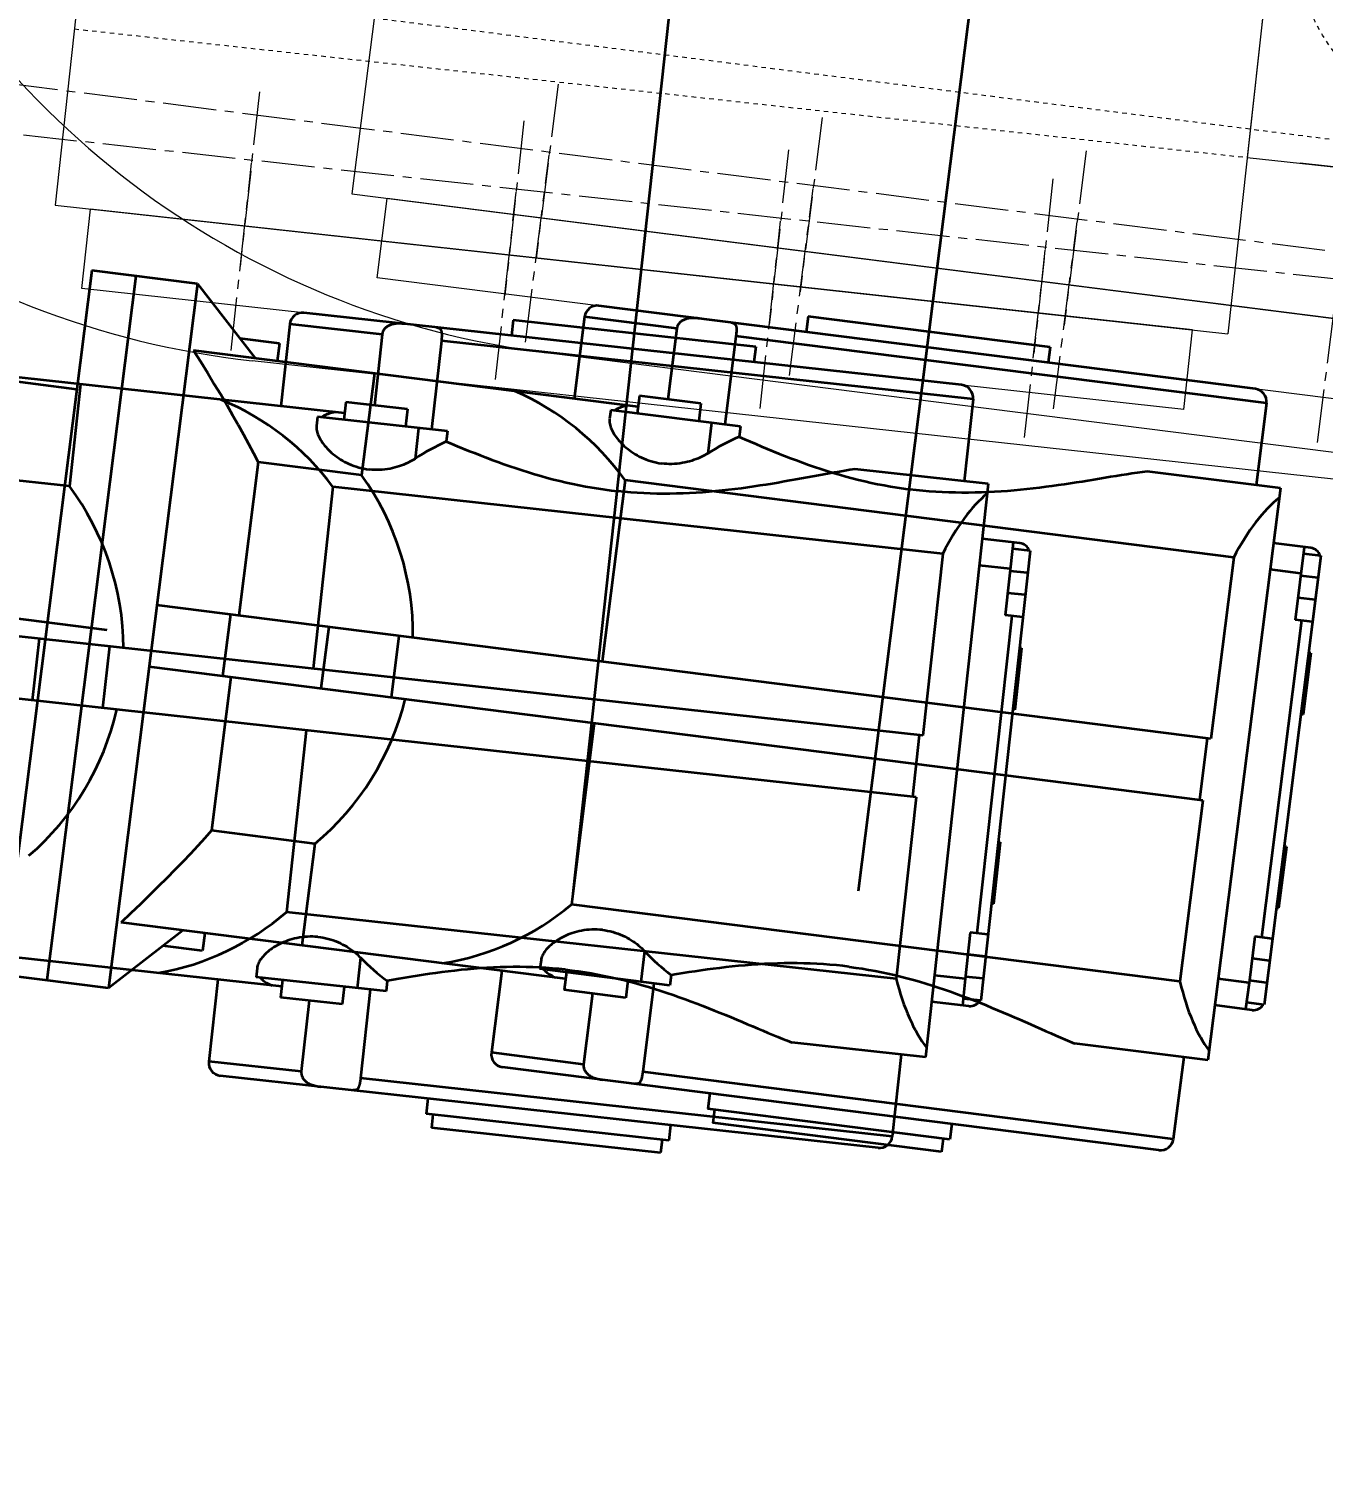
# Model space of a CAD drawing. Header units: millimetres. Extents: x -50460 to 50460, y -35640 to 35640.
# Drawn here: x 15225.3 to 15517.2, y -3550.3 to -3224.5 of the extents above; entities that cross this region are included whole.
import ezdxf

# ---------------------------------------------------------------- set-up
doc = ezdxf.new("R2010")
doc.units = ezdxf.units.MM
doc.linetypes.add('点画线', pattern=[18, 12, -2, 2, -2])
doc.linetypes.add('虚线', pattern=[2, 1, -1])
doc.layers.get('0').update_dxf_attribs({"lineweight": 35})
for name, color, linetype, lineweight in [('CDRAFT0', 7, 'Continuous', 15), ('EB0', 7, 'Continuous', 15), ('EB0_1', 7, 'Continuous', 15), ('中心线层', 1, '点画线', 18), ('尺寸线层', 4, 'Continuous', 18), ('粗实线层', 7, 'Continuous', 15), ('虚线层', 100, '虚线', 18)]:
    doc.layers.add(name, color=color, linetype=linetype, lineweight=lineweight)
doc.styles.get("Standard").update_dxf_attribs({"font": ''})
doc.styles.get('Standard').set_extended_font_data('宋体')
doc.dimstyles.new('AM_DEMATIC$0', dxfattribs={"dimscale": 120, "dimtxt": 3, "dimasz": 1.5, "dimexe": 1, "dimexo": 0, "dimgap": 1, "dimtad": 1, "dimdsep": 46, "dimtxsty": 'Standard', "dimblk": '_CAXARROW', "dimcen": 0, "dimdle": 3, "dimclrd": 256, "dimclre": 256, "dimclrt": 2, "dimadec": 0, "dimazin": 2, "dimtfac": 0.707107, "dimtdec": 3, "dimtmove": 0, "dimatfit": 3, "dimfxl": 1, "dimfrac": 2, "dimtolj": 1, "dimlwd": 18, "dimarcsym": 0})

# ---------------------------------------------------------------- blocks, each defined once
blk = doc.blocks.new('*X513')
at = {"layer": '尺寸线层', "linetype": 'Continuous', "lineweight": 18, "transparency": 16777216}
for points in [[(22089.95, -1589.73), (22112.45, -1769.73), (22067.45, -1769.73)], [(22089.95, -15589.73), (22112.45, -15409.73), (22067.45, -15409.73)]]:
    blk.add_hatch(color=256, dxfattribs=at).paths.add_polyline_path(points, flags=0)
at = {"layer": '尺寸线层', "transparency": 16777216}
for p, q in [((14580.26, -1589.73), (22209.95, -1589.73)), ((14580.26, -15589.73), (22209.95, -15589.73))]:
    blk.add_line(p, q, dxfattribs=at)
at = {"layer": '尺寸线层', "linetype": 'Continuous', "lineweight": 18, "transparency": 16777216}
blk.add_line((22089.95, -1589.73), (22089.95, -15589.73), dxfattribs=at)
at = {"layer": '尺寸线层', "color": 2, "transparency": 16777216, "insert": (21789.95, -8576.73), "char_height": 360, "width": 2392, "attachment_point": 5, "rotation": 90, "line_spacing_factor": 1.37}
blk.add_mtext('14000', dxfattribs=at)
blk = doc.blocks.new('_CAXARROW')
blk.add_hatch(color=0).paths.add_polyline_path([(0, 0), (-1, 0.125), (-1, -0.125)], flags=0)
blk = doc.blocks.new('*X592')
at = {"layer": 'EB0_1'}
blk.add_line((-2769.78, 107.51), (-3321.48, 167.99), dxfattribs=at)
blk.add_arc((-3300.22, 361.83), 195, 83.7431, 263.7431, dxfattribs=at)
blk = doc.blocks.new('*X594')
at = {"layer": 'EB0_1'}
for p, q in [((-126.22, -4.27), (-124.26, 13.62)), ((124.26, -13.62), (-124.26, 13.62)), ((122.29, -31.52), (-126.22, -4.27)), ((122.29, -31.52), (124.26, -13.62))]:
    blk.add_line(p, q, dxfattribs=at)
at = {"layer": '中心线层', "linetype": '点画线', "lineweight": 18}
for p, q in [((-92.54, -18.23), (-87.91, 24.01)), ((-32.9, -24.77), (-28.26, 17.47)), ((26.75, -31.31), (31.38, 10.93)), ((86.39, -37.85), (91.02, 4.39))]:
    blk.add_line(p, q, dxfattribs=at)
at = {"layer": '中心线层'}
blk.add_line((-4.21, -38.38), (2.09, 19.05), dxfattribs=at)
blk = doc.blocks.new('*X597')
at = {"layer": 'CDRAFT0', "color": 1, "linetype": 'Continuous', "lineweight": 35}
for p, q in [((-13.84, -126.24), (13.84, 126.24)), ((73.77, -11.61), (-74.54, 4.65)), ((-77.74, 2.08), (-79.76, -16.4)), ((-56.89, -0.2), (-77.74, 2.08)), ((-56.84, 0.12), (-56.87, -0.04)), ((-56.79, 0.27), (-56.84, 0.12)), ((-56.73, 0.43), (-56.79, 0.27)), ((-56.66, 0.57), (-56.73, 0.43)), ((-56.58, 0.71), (-56.66, 0.57)), ((-56.49, 0.85), (-56.58, 0.71)), ((-56.4, 0.98), (-56.49, 0.85)), ((-56.29, 1.1), (-56.4, 0.98)), ((-56.18, 1.22), (-56.29, 1.1)), ((-56.05, 1.34), (-56.18, 1.22)), ((-55.92, 1.45), (-56.05, 1.34)), ((-55.77, 1.55), (-55.92, 1.45)), ((-55.62, 1.65), (-55.77, 1.55)), ((-55.45, 1.74), (-55.62, 1.65)), ((-55.28, 1.82), (-55.45, 1.74)), ((-55.1, 1.9), (-55.28, 1.82)), ((-54.91, 1.96), (-55.1, 1.9)), ((-54.71, 2.03), (-54.91, 1.96)), ((-54.5, 2.08), (-54.71, 2.03)), ((-54.29, 2.13), (-54.5, 2.08)), ((-54.06, 2.16), (-54.29, 2.13)), ((-53.83, 2.19), (-54.06, 2.16)), ((-53.59, 2.22), (-53.83, 2.19)), ((-53.35, 2.23), (-53.59, 2.22)), ((-53.1, 2.23), (-53.35, 2.23)), ((-52.86, 2.23), (-53.1, 2.23)), ((-52.61, 2.22), (-52.86, 2.23)), ((-52.36, 2.21), (-52.61, 2.22)), ((-52.11, 2.19), (-52.36, 2.21)), ((-51.85, 2.16), (-52.11, 2.19)), ((-44.67, 1.38), (-44.53, 1.36)), ((-44.53, 1.36), (-44.4, 1.33)), ((-44.4, 1.33), (-44.27, 1.3)), ((-44.27, 1.3), (-44.16, 1.26)), ((-44.16, 1.26), (-44.05, 1.22)), ((-44.05, 1.22), (-43.96, 1.16)), ((-43.96, 1.16), (-43.87, 1.1)), ((-43.87, 1.1), (-43.8, 1.03)), ((-43.8, 1.03), (-43.73, 0.95)), ((-43.73, 0.95), (-43.67, 0.86)), ((-43.67, 0.86), (-43.62, 0.77)), ((-43.62, 0.77), (-43.58, 0.66)), ((-43.58, 0.66), (-43.55, 0.55)), ((-43.55, 0.55), (-43.52, 0.44)), ((-43.52, 0.44), (-43.5, 0.31)), ((-43.5, 0.31), (-43.48, 0.18)), ((-43.48, 0.18), (-43.47, 0.05)), ((-43.47, 0.05), (-43.46, -0.1)), ((-27.34, 3), (-27.72, -0.48)), ((27.34, -3), (-27.34, 3)), ((-56.89, -0.2), (-58.65, -16.2)), ((-56.87, -0.04), (-56.89, -0.2)), ((-43.54, -1.66), (-45.73, -21.65)), ((-43.52, -1.47), (-43.54, -1.66)), ((76.34, -14.81), (-43.54, -1.66)), ((-43.5, -1.29), (-43.52, -1.47)), ((-43.49, -1.1), (-43.5, -1.29)), ((-43.47, -0.92), (-43.49, -1.1)), ((-43.46, -0.74), (-43.47, -0.92)), ((-43.46, -0.1), (-43.45, -0.24)), ((-43.45, -0.4), (-43.46, -0.57)), ((-43.46, -0.57), (-43.46, -0.74)), ((-43.45, -0.24), (-43.45, -0.4)), ((27.34, -3), (26.95, -6.48)), ((-65.35, -17.98), (-165.75, -6.98)), ((-124.89, -11.46), (-127.41, -34.44)), ((-65.08, -15.5), (-65.51, -19.48)), ((-51.16, -17.03), (-65.08, -15.5)), ((76.34, -14.81), (74.31, -33.3)), ((-71.48, -18.82), (-71.7, -20.83)), ((-42.17, -22.04), (-71.48, -18.82)), ((-70.4, -18.77), (-70.6, -18.92)), ((-70.19, -18.63), (-70.4, -18.77)), ((-69.95, -18.5), (-70.19, -18.63)), ((-69.7, -18.38), (-69.95, -18.5)), ((-69.44, -18.26), (-69.7, -18.38)), ((-69.16, -18.16), (-69.44, -18.26)), ((-68.86, -18.06), (-69.16, -18.16)), ((-68.55, -17.97), (-68.86, -18.06)), ((-68.23, -17.88), (-68.55, -17.97)), ((-67.89, -17.81), (-68.23, -17.88)), ((-67.55, -17.74), (-67.89, -17.81)), ((-51.16, -17.03), (-51.6, -21)), ((-71.7, -20.85), (-71.71, -21.11)), ((-71.71, -21.11), (-71.71, -21.37)), ((-71.71, -21.37), (-71.68, -21.65)), ((-71.68, -21.65), (-71.64, -21.93)), ((-71.64, -21.93), (-71.57, -22.21)), ((-71.57, -22.21), (-71.49, -22.51)), ((-71.49, -22.51), (-71.38, -22.8)), ((-71.38, -22.8), (-71.26, -23.1)), ((-48.7, -21.32), (-49.46, -28.22)), ((-42.17, -22.04), (-42.43, -24.37)), ((-71.26, -23.1), (-71.11, -23.4)), ((-71.11, -23.4), (-70.95, -23.7)), ((-70.95, -23.7), (-70.78, -24)), ((-70.78, -24), (-70.59, -24.31)), ((-70.59, -24.31), (-70.37, -24.62)), ((-70.37, -24.62), (-70.14, -24.93)), ((-70.14, -24.93), (-69.88, -25.26)), ((-69.88, -25.26), (-69.61, -25.58)), ((-69.61, -25.58), (-69.31, -25.91)), ((-69.31, -25.91), (-68.99, -26.24)), ((-42.43, -24.37), (-41.19, -24.88)), ((-41.19, -24.88), (-39.94, -25.4)), ((-39.94, -25.4), (-38.67, -25.91)), ((-38.67, -25.91), (-37.39, -26.43)), ((-68.99, -26.24), (-68.65, -26.56)), ((-68.65, -26.56), (-68.29, -26.89)), ((-68.29, -26.89), (-67.91, -27.2)), ((-67.91, -27.2), (-67.52, -27.51)), ((-67.52, -27.51), (-67.11, -27.81)), ((-67.11, -27.81), (-66.69, -28.1)), ((-66.69, -28.1), (-66.26, -28.38)), ((-66.26, -28.38), (-65.83, -28.64)), ((-65.83, -28.64), (-65.37, -28.9)), ((-65.37, -28.9), (-64.88, -29.15)), ((-64.88, -29.15), (-64.37, -29.39)), ((-51.13, -29.16), (-51.59, -29.38)), ((-50.69, -28.94), (-51.13, -29.16)), ((-50.26, -28.71), (-50.69, -28.94)), ((-49.85, -28.47), (-50.26, -28.71)), ((-49.46, -28.22), (-49.85, -28.47)), ((-37.39, -26.43), (-36.1, -26.94)), ((-36.1, -26.94), (-34.79, -27.45)), ((-34.79, -27.45), (-33.47, -27.96)), ((-33.47, -27.96), (-32.14, -28.46)), ((-32.14, -28.46), (-30.8, -28.95)), ((-30.8, -28.95), (-29.44, -29.44)), ((-127.41, -34.44), (-150.77, -31.88)), ((-64.37, -29.39), (-63.84, -29.62)), ((-63.84, -29.62), (-63.29, -29.83)), ((-63.29, -29.83), (-62.73, -30.02)), ((-62.73, -30.02), (-62.15, -30.2)), ((-62.15, -30.2), (-61.57, -30.35)), ((-61.57, -30.35), (-60.99, -30.47)), ((-60.99, -30.47), (-60.4, -30.58)), ((-60.4, -30.58), (-59.83, -30.66)), ((-59.25, -30.71), (-59.83, -30.66)), ((-58.66, -30.75), (-59.25, -30.71)), ((-58.07, -30.76), (-58.66, -30.75)), ((-57.47, -30.75), (-58.07, -30.76)), ((-56.87, -30.72), (-57.47, -30.75)), ((-56.27, -30.66), (-56.87, -30.72)), ((-55.69, -30.58), (-56.27, -30.66)), ((-55.11, -30.48), (-55.69, -30.58)), ((-54.55, -30.37), (-55.11, -30.48)), ((-54.01, -30.23), (-54.55, -30.37)), ((-53.5, -30.09), (-54.01, -30.23)), ((-53.01, -29.93), (-53.5, -30.09)), ((-52.53, -29.76), (-53.01, -29.93)), ((-52.05, -29.58), (-52.53, -29.76)), ((-51.59, -29.38), (-52.05, -29.58)), ((-29.44, -29.44), (-28.08, -29.92)), ((-28.08, -29.92), (-26.7, -30.38)), ((-26.7, -30.38), (-25.31, -30.84)), ((-25.31, -30.84), (-23.92, -31.28)), ((-23.92, -31.28), (-22.51, -31.7)), ((-22.51, -31.7), (-21.1, -32.12)), ((-21.1, -32.12), (-19.68, -32.51)), ((-19.68, -32.51), (-18.25, -32.89)), ((38.96, -32.47), (37.68, -32.7)), ((40.23, -32.24), (38.96, -32.47)), ((41.47, -32.01), (40.23, -32.24)), ((42.7, -31.79), (41.47, -32.01)), ((43.91, -31.57), (42.7, -31.79)), ((45.1, -31.36), (43.91, -31.57)), ((46.27, -31.15), (45.1, -31.36)), ((47.42, -30.96), (46.27, -31.15)), ((48.55, -30.77), (47.42, -30.96)), ((49.66, -30.59), (48.55, -30.77)), ((79.78, -33.9), (49.66, -30.59)), ((-67.98, -34.6), (-72.47, -75.55)), ((69.52, -49.67), (-67.98, -34.6)), ((-18.25, -32.89), (-16.82, -33.25)), ((-16.82, -33.25), (-15.38, -33.59)), ((-15.38, -33.59), (-13.93, -33.91)), ((-13.93, -33.91), (-12.49, -34.21)), ((-12.49, -34.21), (-11.04, -34.49)), ((-11.04, -34.49), (-9.58, -34.75)), ((-9.58, -34.75), (-8.13, -34.98)), ((-8.13, -34.98), (-6.67, -35.2)), ((-6.67, -35.2), (-5.22, -35.39)), ((-5.22, -35.39), (-3.76, -35.56)), ((-2.31, -35.7), (-3.76, -35.56)), ((-0.85, -35.83), (-2.31, -35.7)), ((0.62, -35.93), (-0.85, -35.83)), ((15.37, -35.81), (13.91, -35.91)), ((16.84, -35.69), (15.37, -35.81)), ((18.29, -35.56), (16.84, -35.69)), ((19.75, -35.42), (18.29, -35.56)), ((21.19, -35.26), (19.75, -35.42)), ((22.63, -35.09), (21.19, -35.26)), ((24.05, -34.91), (22.63, -35.09)), ((25.47, -34.71), (24.05, -34.91)), ((26.88, -34.51), (25.47, -34.71)), ((28.27, -34.3), (26.88, -34.51)), ((29.66, -34.08), (28.27, -34.3)), ((31.03, -33.86), (29.66, -34.08)), ((32.39, -33.63), (31.03, -33.86)), ((33.73, -33.4), (32.39, -33.63)), ((35.06, -33.17), (33.73, -33.4)), ((36.38, -32.94), (35.06, -33.17)), ((37.68, -32.7), (36.38, -32.94)), ((79.78, -33.9), (65.61, -163.12)), ((2.09, -36.01), (0.62, -35.93)), ((3.57, -36.07), (2.09, -36.01)), ((5.05, -36.11), (3.57, -36.07)), ((6.52, -36.13), (5.05, -36.11)), ((8, -36.12), (6.52, -36.13)), ((9.48, -36.1), (8, -36.12)), ((10.96, -36.05), (9.48, -36.1)), ((12.43, -35.99), (10.96, -36.05)), ((13.91, -35.91), (12.43, -35.99)), ((86.87, -47.25), (78.42, -46.32)), ((85.38, -47.09), (83.58, -63.49)), ((89.19, -49.01), (85.21, -48.58)), ((88.66, -48.33), (88.66, -48.33)), ((88.66, -48.33), (88.66, -48.33)), ((88.66, -48.33), (88.66, -48.33)), ((88.66, -48.33), (88.66, -48.33)), ((88.66, -48.33), (88.66, -48.33)), ((69.52, -49.67), (65.03, -90.63)), ((89.19, -49.01), (78.07, -150.4)), ((84.72, -53.05), (77.76, -52.29)), ((88.64, -53.98), (84.67, -53.55)), ((88.1, -58.95), (84.12, -58.52)), ((65.03, -90.63), (-173.06, -64.52)), ((85.07, -63.65), (77.22, -135.22)), ((87.55, -63.92), (83.58, -63.49)), ((87.59, -63.61), (87.59, -63.61)), ((87.59, -63.61), (87.59, -63.61)), ((87.59, -63.61), (87.59, -63.61)), ((87.59, -63.61), (87.59, -63.61)), ((87.59, -63.61), (87.59, -63.61)), ((87.59, -63.61), (87.59, -63.61)), ((87.73, -62.28), (87.73, -62.28)), ((87.73, -62.28), (87.73, -62.28)), ((87.73, -62.28), (87.73, -62.28)), ((87.73, -62.28), (87.73, -62.28)), ((-134.25, -68.78), (-135.78, -82.7)), ((-118.39, -70.52), (-119.92, -84.43)), ((87.29, -70.94), (85.76, -84.85)), ((87.29, -70.94), (86.79, -70.88)), ((63.5, -104.54), (-174.59, -78.44)), ((85.76, -84.85), (85.27, -84.8)), ((-73.99, -89.47), (-78.48, -130.42)), ((64.22, -90.54), (62.7, -104.46)), ((63.5, -104.54), (59.01, -145.5)), ((82.49, -114.67), (80.97, -128.59)), ((82.49, -114.67), (82, -114.62)), ((80.97, -128.59), (80.47, -128.54)), ((59.01, -145.5), (-78.48, -130.42)), ((-79.52, -147.21), (-179.92, -136.2)), ((-77.68, -136.7), (-78.16, -136.86)), ((-77.17, -136.55), (-77.68, -136.7)), ((-76.64, -136.41), (-77.17, -136.55)), ((-76.09, -136.29), (-76.64, -136.41)), ((-75.53, -136.18), (-76.09, -136.29)), ((-74.94, -136.09), (-75.53, -136.18)), ((-74.35, -136.03), (-74.94, -136.09)), ((-73.75, -135.98), (-74.35, -136.03)), ((-73.15, -135.96), (-73.75, -135.98)), ((-72.55, -135.96), (-73.15, -135.96)), ((-71.96, -135.99), (-72.55, -135.96)), ((-71.38, -136.04), (-71.96, -135.99)), ((-71.38, -136.04), (-70.81, -136.1)), ((-70.81, -136.1), (-70.23, -136.2)), ((-70.23, -136.2), (-69.64, -136.31)), ((-69.64, -136.31), (-69.06, -136.45)), ((-69.06, -136.45), (-68.48, -136.62)), ((-68.48, -136.62), (-67.91, -136.8)), ((-67.91, -136.8), (-67.35, -137.01)), ((75.73, -135.06), (74.59, -145.5)), ((79.71, -135.49), (75.73, -135.06)), ((-83.26, -139.9), (-83.51, -140.16)), ((-82.99, -139.65), (-83.26, -139.9)), ((-82.69, -139.39), (-82.99, -139.65)), ((-82.37, -139.13), (-82.69, -139.39)), ((-82.03, -138.87), (-82.37, -139.13)), ((-81.66, -138.62), (-82.03, -138.87)), ((-81.28, -138.37), (-81.66, -138.62)), ((-80.88, -138.12), (-81.28, -138.37)), ((-80.46, -137.88), (-80.88, -138.12)), ((-80.02, -137.66), (-80.46, -137.88)), ((-79.57, -137.44), (-80.02, -137.66)), ((-79.11, -137.23), (-79.57, -137.44)), ((-78.64, -137.04), (-79.11, -137.23)), ((-78.16, -136.86), (-78.64, -137.04)), ((-67.35, -137.01), (-66.81, -137.23)), ((-66.81, -137.23), (-66.29, -137.46)), ((-66.29, -137.46), (-65.8, -137.71)), ((-65.8, -137.71), (-65.33, -137.96)), ((-65.33, -137.96), (-64.88, -138.22)), ((-64.88, -138.22), (-64.45, -138.49)), ((-64.45, -138.49), (-64.03, -138.78)), ((-64.03, -138.78), (-63.61, -139.07)), ((-63.61, -139.07), (-63.21, -139.38)), ((-63.21, -139.38), (-62.83, -139.69)), ((-62.83, -139.69), (-62.46, -140.01)), ((-62.46, -140.01), (-62.12, -140.34)), ((79.16, -140.46), (75.19, -140.03)), ((-85.1, -143.06), (-85.32, -145.07)), ((-85.06, -142.78), (-85.1, -143.04)), ((-84.99, -142.52), (-85.06, -142.78)), ((-84.91, -142.26), (-84.99, -142.52)), ((-84.8, -142), (-84.91, -142.26)), ((-84.68, -141.73), (-84.8, -142)), ((-84.53, -141.47), (-84.68, -141.73)), ((-84.36, -141.2), (-84.53, -141.47)), ((-84.18, -140.94), (-84.36, -141.2)), ((-83.97, -140.68), (-84.18, -140.94)), ((-83.75, -140.42), (-83.97, -140.68)), ((-83.51, -140.16), (-83.75, -140.42)), ((-61.79, -140.66), (-62.54, -147.56)), ((-62.12, -140.34), (-61.79, -140.66)), ((-37.65, -143.34), (-39.1, -143.48)), ((-36.19, -143.21), (-37.65, -143.34)), ((-34.72, -143.1), (-36.19, -143.21)), ((-33.26, -143), (-34.72, -143.1)), ((-31.78, -142.92), (-33.26, -143)), ((-30.31, -142.87), (-31.78, -142.92)), ((-28.83, -142.82), (-30.31, -142.87)), ((-27.35, -142.8), (-28.83, -142.82)), ((-25.87, -142.8), (-27.35, -142.8)), ((-24.39, -142.82), (-25.87, -142.8)), ((-22.92, -142.87), (-24.39, -142.82)), ((-21.44, -142.93), (-22.92, -142.87)), ((-19.97, -143.01), (-21.44, -142.93)), ((-18.51, -143.12), (-19.97, -143.01)), ((-17.04, -143.25), (-18.51, -143.12)), ((-15.59, -143.4), (-17.04, -143.25)), ((-93.93, -145.63), (-95.96, -164.12)), ((-56.01, -148.28), (-85.32, -145.07)), ((-84.44, -145.16), (-84.28, -145.35)), ((-84.28, -145.35), (-84.1, -145.53)), ((-84.1, -145.53), (-83.9, -145.71)), ((-83.9, -145.71), (-83.68, -145.88)), ((-83.68, -145.88), (-83.45, -146.05)), ((-83.45, -146.05), (-83.2, -146.22)), ((-83.2, -146.22), (-82.93, -146.38)), ((-82.93, -146.38), (-82.65, -146.53)), ((-82.65, -146.53), (-82.35, -146.68)), ((-79.35, -145.72), (-79.79, -149.7)), ((-55.76, -145.95), (-56.01, -148.28)), ((-54.44, -145.71), (-55.76, -145.95)), ((-53.1, -145.48), (-54.44, -145.71)), ((-51.76, -145.25), (-53.1, -145.48)), ((-50.4, -145.03), (-51.76, -145.25)), ((-49.02, -144.8), (-50.4, -145.03)), ((-47.64, -144.59), (-49.02, -144.8)), ((-46.24, -144.38), (-47.64, -144.59)), ((-44.83, -144.18), (-46.24, -144.38)), ((-43.41, -143.99), (-44.83, -144.18)), ((-41.98, -143.81), (-43.41, -143.99)), ((-40.55, -143.64), (-41.98, -143.81)), ((-39.1, -143.48), (-40.55, -143.64)), ((-15.59, -143.4), (-14.13, -143.57)), ((-14.13, -143.57), (-12.68, -143.77)), ((-12.68, -143.77), (-11.22, -143.99)), ((-11.22, -143.99), (-9.77, -144.23)), ((-9.77, -144.23), (-8.32, -144.49)), ((-8.32, -144.49), (-6.87, -144.77)), ((-6.87, -144.77), (-5.42, -145.07)), ((-5.42, -145.07), (-3.98, -145.4)), ((-3.98, -145.4), (-2.54, -145.74)), ((-2.54, -145.74), (-1.11, -146.11)), ((-1.11, -146.11), (0.32, -146.49)), ((0.32, -146.49), (1.74, -146.89)), ((74.59, -145.5), (67.63, -144.73)), ((74.59, -145.5), (73.93, -151.46)), ((78.62, -145.43), (74.64, -145)), ((-82.35, -146.68), (-82.04, -146.83)), ((-82.04, -146.83), (-81.72, -146.97)), ((-65.87, -151.22), (-79.79, -149.7)), ((-65.44, -147.25), (-65.87, -151.22)), ((-59.57, -147.89), (-61.76, -167.87)), ((1.74, -146.89), (3.15, -147.3)), ((3.15, -147.3), (4.55, -147.73)), ((4.55, -147.73), (5.95, -148.17)), ((5.95, -148.17), (7.33, -148.63)), ((7.33, -148.63), (8.71, -149.1)), ((8.71, -149.1), (10.07, -149.58)), ((10.07, -149.58), (11.43, -150.06)), ((-73.36, -150.4), (-75.12, -166.4)), ((11.43, -150.06), (12.77, -150.56)), ((12.77, -150.56), (14.1, -151.06)), ((14.1, -151.06), (15.41, -151.57)), ((15.41, -151.57), (16.72, -152.08)), ((16.72, -152.08), (18.01, -152.59)), ((18.01, -152.59), (19.29, -153.11)), ((19.29, -153.11), (20.55, -153.63)), ((75.42, -151.62), (66.98, -150.7)), ((78.07, -150.4), (74.1, -149.97)), ((20.55, -153.63), (21.8, -154.14)), ((21.8, -154.14), (23.03, -154.66)), ((23.03, -154.66), (24.25, -155.17)), ((24.25, -155.17), (25.45, -155.67)), ((25.45, -155.67), (26.64, -156.17)), ((26.64, -156.17), (27.81, -156.66)), ((27.81, -156.66), (28.96, -157.15)), ((28.96, -157.15), (30.09, -157.62)), ((30.09, -157.62), (31.21, -158.09)), ((31.21, -158.09), (32.31, -158.54)), ((32.31, -158.54), (33.39, -158.98)), ((33.39, -158.98), (34.45, -159.41)), ((34.45, -159.41), (35.49, -159.82)), ((65.61, -163.12), (35.49, -159.82)), ((60.15, -162.52), (58.12, -181.01)), ((-75.12, -166.4), (-95.96, -164.12)), ((65.61, -163.12), (65.61, -163.12)), ((54.92, -183.58), (-93.39, -167.32)), ((-75.12, -166.4), (-75.13, -166.6)), ((-75.13, -166.6), (-75.13, -166.79)), ((-75.13, -166.79), (-75.11, -166.98)), ((-75.11, -166.98), (-75.07, -167.17)), ((-75.07, -167.17), (-75.02, -167.35)), ((-75.02, -167.35), (-74.95, -167.53)), ((-74.95, -167.53), (-74.87, -167.7)), ((-74.87, -167.7), (-74.77, -167.87)), ((-74.77, -167.87), (-74.67, -168.03)), ((-74.67, -168.03), (-74.55, -168.19)), ((-74.55, -168.19), (-74.42, -168.33)), ((-74.42, -168.33), (-74.28, -168.48)), ((-74.28, -168.48), (-74.12, -168.62)), ((-74.12, -168.62), (-73.95, -168.75)), ((-73.95, -168.75), (-73.76, -168.88)), ((-73.76, -168.88), (-73.56, -169)), ((-73.56, -169), (-73.36, -169.11)), ((-73.36, -169.11), (-73.13, -169.21)), ((-73.13, -169.21), (-72.9, -169.31)), ((-72.9, -169.31), (-72.65, -169.4)), ((-72.65, -169.4), (-72.4, -169.48)), ((-62, -169.35), (-62.04, -169.47)), ((-61.97, -169.22), (-62, -169.35)), ((-61.94, -169.08), (-61.97, -169.22)), ((-61.92, -168.95), (-61.94, -169.08)), ((-61.89, -168.8), (-61.92, -168.95)), ((-61.87, -168.66), (-61.89, -168.8)), ((-61.84, -168.5), (-61.87, -168.66)), ((-61.82, -168.35), (-61.84, -168.5)), ((-61.8, -168.19), (-61.82, -168.35)), ((-61.78, -168.03), (-61.8, -168.19)), ((-61.76, -167.87), (-61.78, -168.03)), ((58.12, -181.01), (-61.76, -167.87)), ((-72.4, -169.48), (-72.13, -169.56)), ((-72.13, -169.56), (-71.85, -169.62)), ((-71.85, -169.62), (-71.57, -169.68)), ((-71.57, -169.68), (-71.28, -169.73)), ((-71.28, -169.73), (-71, -169.77)), ((-71, -169.77), (-70.71, -169.81)), ((-63.4, -170.6), (-63.53, -170.59)), ((-63.28, -170.61), (-63.4, -170.6)), ((-63.17, -170.61), (-63.28, -170.61)), ((-63.06, -170.6), (-63.17, -170.61)), ((-62.96, -170.59), (-63.06, -170.6)), ((-62.87, -170.57), (-62.96, -170.59)), ((-62.78, -170.54), (-62.87, -170.57)), ((-62.69, -170.5), (-62.78, -170.54)), ((-62.61, -170.45), (-62.69, -170.5)), ((-62.53, -170.4), (-62.61, -170.45)), ((-62.47, -170.33), (-62.53, -170.4)), ((-62.4, -170.26), (-62.47, -170.33)), ((-62.34, -170.19), (-62.4, -170.26)), ((-62.29, -170.1), (-62.34, -170.19)), ((-62.24, -170.01), (-62.29, -170.1)), ((-62.19, -169.92), (-62.24, -170.01)), ((-62.15, -169.81), (-62.19, -169.92)), ((-62.11, -169.7), (-62.15, -169.81)), ((-62.07, -169.59), (-62.11, -169.7)), ((-62.04, -169.47), (-62.07, -169.59)), ((-46.57, -172.45), (-46.95, -175.93)), ((7.72, -181.92), (-46.95, -175.93)), ((-45.46, -176.09), (-45.79, -179.08)), ((5.9, -184.74), (-45.79, -179.08)), ((8.1, -178.45), (7.72, -181.92)), ((6.23, -181.76), (5.9, -184.74))]:
    blk.add_line(p, q, dxfattribs=at)
for centre, radius, start, end in [((-74.85, 1.77), 2.9, 83.7431, 173.7431), ((73.46, -14.49), 2.9, 353.7431, 83.7431), ((-116.16, -70.35), 60, 36.5766, 67.4562), ((-176.61, -71.18), 61.4, 0.2895, 36.7501), ((86.6, -49.73), 2.5, 17.3211, 83.7431), ((86.6, -49.73), 2.5, 353.7431, 353.9019), ((-176.61, -71.18), 61.4, 310.7361, 347.1968), ((-117.77, -85.08), 60, 280.0301, 310.9097), ((75.7, -149.14), 2.5, 353.5844, 353.7431), ((75.7, -149.14), 2.5, 263.7431, 330.1647), ((-93.08, -164.44), 2.9, 173.7433, 263.7432), ((55.24, -180.7), 2.9, 263.7431, 353.743)]:
    blk.add_arc(centre, radius, start, end, dxfattribs=at)
for centre, ratio, start_param, end_param in [((-25.79, -80.26), 0.848485, 3.602169, 3.752379), ((82.74, -92.16), 0.404026, 3.534995, 3.964805), ((-27.41, -94.99), 0.848485, 5.672399, 5.822609), ((81.13, -106.89), 0.404026, 5.459973, 5.889783)]:
    blk.add_ellipse(centre, major_axis=(-6.54, -59.64), ratio=ratio, start_param=start_param, end_param=end_param, dxfattribs=at)
blk = doc.blocks.new('*X593')
at = {"layer": 'EB0_1'}
for p, q in [((-14.21, 127.31), (-45.82, -160.97)), ((250.21, 98.32), (218.6, -189.96)), ((250.21, 98.32), (222.96, -150.19)), ((222.96, -150.19), (304.47, -159.13)), ((304.47, -159.13), (234.89, -151.5)), ((-45.82, -160.97), (218.6, -189.96))]:
    blk.add_line(p, q, dxfattribs=at)
at = {"layer": '中心线层', "linetype": '点画线', "lineweight": 18}
for p, q in [((119.96, 130.7), (86.06, -178.44)), ((0.24, -135.41), (-4.07, -174.76)), ((59.89, -141.95), (55.57, -181.29)), ((119.53, -148.49), (115.22, -187.83)), ((179.17, -155.02), (174.86, -194.37))]:
    blk.add_line(p, q, dxfattribs=at)
at = {"layer": '虚线层'}
blk.add_line((-41.46, -121.2), (222.96, -150.19), dxfattribs=at)
at = {"layer": '虚线层', "linetype": '虚线', "lineweight": 18}
blk.add_circle((281.02, -97.71), 48, dxfattribs=at)
at = {"layer": '尺寸线层'}
for name, p in [('*X597', (84.81, -189.87)), ('*X594', (86.39, -175.46))]:
    blk.add_blockref(name, p, dxfattribs=at)
blk = doc.blocks.new('*X566')
at = {"layer": '中心线层', "linetype": '点画线', "lineweight": 18}
blk.add_line((-4378, 329.1), (817.65, -240.54), dxfattribs=at)
at = {"layer": 'EB0'}
blk.add_blockref('*X593', (-3215.73, 352.57), dxfattribs=at)
at = {"layer": '粗实线层'}
blk.add_blockref('*X592', (104.37, -11.44), dxfattribs=at)
blk = doc.blocks.new('*X625')
at = {"layer": 'EB0_1'}
blk.add_line((-2767.58, 154.09), (-3318.18, 223.85), dxfattribs=at)
blk.add_arc((-3293.67, 417.3), 195, 82.7792, 262.7792, dxfattribs=at)
blk = doc.blocks.new('*X627')
at = {"layer": 'EB0_1'}
for p, q in [((-126.27, -2.15), (-124.01, 15.71)), ((124.01, -15.71), (-124.01, 15.71)), ((121.75, -33.57), (-126.27, -2.15)), ((121.75, -33.57), (124.01, -15.71))]:
    blk.add_line(p, q, dxfattribs=at)
at = {"layer": '中心线层', "linetype": '点画线', "lineweight": 18}
for p, q in [((-92.83, -16.67), (-87.49, 25.49)), ((-33.31, -24.21), (-27.97, 17.94)), ((26.22, -31.75), (31.56, 10.4)), ((85.74, -39.29), (91.08, 2.86))]:
    blk.add_line(p, q, dxfattribs=at)
at = {"layer": '中心线层'}
blk.add_line((-4.85, -38.3), (2.41, 19.01), dxfattribs=at)
blk = doc.blocks.new('*X630')
at = {"layer": 'CDRAFT0', "color": 1, "linetype": 'Continuous', "lineweight": 35}
for p, q in [((-15.96, -125.99), (15.96, 125.99)), ((-188.76, 13.84), (-208.87, -144.9)), ((-164.95, 10.82), (-188.76, 13.84)), ((-178.84, 12.58), (-198.95, -146.15)), ((-164.95, 10.82), (-185.06, -147.91)), ((-164.95, 10.82), (-151.95, -5.95)), ((-77.69, 3.39), (-80.03, -15.06)), ((-56.89, 0.76), (-77.69, 3.39)), ((73.57, -12.85), (-74.45, 5.9)), ((-27.28, 3.46), (-27.72, -0.02)), ((27.28, -3.46), (-27.28, 3.46)), ((-56.89, 0.76), (-58.91, -15.22)), ((-56.86, 0.92), (-56.89, 0.76)), ((-56.83, 1.07), (-56.86, 0.92)), ((-56.78, 1.23), (-56.83, 1.07)), ((-56.72, 1.38), (-56.78, 1.23)), ((-56.64, 1.53), (-56.72, 1.38)), ((-56.56, 1.67), (-56.64, 1.53)), ((-56.47, 1.8), (-56.56, 1.67)), ((-56.37, 1.93), (-56.47, 1.8)), ((-56.26, 2.05), (-56.37, 1.93)), ((-56.15, 2.17), (-56.26, 2.05)), ((-56.02, 2.28), (-56.15, 2.17)), ((-55.88, 2.39), (-56.02, 2.28)), ((-55.74, 2.49), (-55.88, 2.39)), ((-55.58, 2.58), (-55.74, 2.49)), ((-55.42, 2.67), (-55.58, 2.58)), ((-55.24, 2.75), (-55.42, 2.67)), ((-55.06, 2.82), (-55.24, 2.75)), ((-54.87, 2.89), (-55.06, 2.82)), ((-54.67, 2.95), (-54.87, 2.89)), ((-54.46, 3), (-54.67, 2.95)), ((-54.24, 3.04), (-54.46, 3)), ((-54.02, 3.07), (-54.24, 3.04)), ((-53.79, 3.1), (-54.02, 3.07)), ((-53.55, 3.12), (-53.79, 3.1)), ((-53.3, 3.13), (-53.55, 3.12)), ((-53.06, 3.13), (-53.3, 3.13)), ((-52.81, 3.12), (-53.06, 3.13)), ((-52.56, 3.11), (-52.81, 3.12)), ((-52.31, 3.09), (-52.56, 3.11)), ((-52.06, 3.06), (-52.31, 3.09)), ((-51.81, 3.04), (-52.06, 3.06)), ((-44.64, 2.13), (-44.5, 2.11)), ((-44.5, 2.11), (-44.37, 2.08)), ((-44.37, 2.08), (-44.25, 2.05)), ((-44.25, 2.05), (-44.13, 2.01)), ((-44.13, 2.01), (-44.03, 1.96)), ((-44.03, 1.96), (-43.93, 1.9)), ((-43.93, 1.9), (-43.85, 1.84)), ((-43.85, 1.84), (-43.77, 1.76)), ((-43.77, 1.76), (-43.71, 1.68)), ((-43.71, 1.68), (-43.65, 1.6)), ((-43.65, 1.6), (-43.6, 1.5)), ((-43.6, 1.5), (-43.56, 1.4)), ((-43.56, 1.4), (-43.53, 1.29)), ((-43.53, 1.29), (-43.5, 1.17)), ((-43.5, 1.17), (-43.48, 1.04)), ((-43.48, 1.04), (-43.47, 0.91)), ((-43.47, 0.91), (-43.46, 0.78)), ((-43.46, 0.16), (-43.47, -0.01)), ((-43.46, 0.78), (-43.45, 0.64)), ((-43.45, 0.33), (-43.46, 0.16)), ((-43.45, 0.64), (-43.45, 0.49)), ((-43.45, 0.49), (-43.45, 0.33)), ((-146.49, -2.61), (-155.42, -1.48)), ((-146.49, -2.61), (-146.99, -6.58)), ((-43.56, -0.93), (-46.09, -20.87)), ((-43.54, -0.74), (-43.56, -0.93)), ((76.08, -16.09), (-43.56, -0.93)), ((-43.52, -0.55), (-43.54, -0.74)), ((-43.5, -0.37), (-43.52, -0.55)), ((-43.48, -0.19), (-43.5, -0.37)), ((-43.47, -0.01), (-43.48, -0.19)), ((-165.84, -4.19), (-164.22, -6.78)), ((-65.64, -16.88), (-165.84, -4.19)), ((27.28, -3.46), (26.84, -6.93)), ((-164.22, -6.78), (-162.67, -9.29)), ((-162.67, -9.29), (-161.17, -11.75)), ((-125.07, -9.35), (-127.97, -32.29)), ((-192.15, -12.95), (-213.98, -10.19)), ((-161.17, -11.75), (-159.74, -14.13)), ((-159.74, -14.13), (-158.37, -16.46)), ((-65.33, -14.4), (-65.83, -18.37)), ((-51.44, -16.16), (-65.33, -14.4)), ((-51.44, -16.16), (-51.94, -20.13)), ((76.08, -16.09), (73.74, -34.54)), ((-158.37, -16.46), (-157.06, -18.73)), ((-157.06, -18.73), (-155.8, -20.95)), ((-71.78, -17.62), (-72.04, -19.62)), ((-42.54, -21.32), (-71.78, -17.62)), ((-70.71, -17.59), (-70.91, -17.73)), ((-70.49, -17.45), (-70.71, -17.59)), ((-70.26, -17.32), (-70.49, -17.45)), ((-70, -17.2), (-70.26, -17.32)), ((-69.74, -17.09), (-70, -17.2)), ((-69.45, -16.99), (-69.74, -17.09)), ((-69.16, -16.9), (-69.45, -16.99)), ((-68.84, -16.81), (-69.16, -16.9)), ((-68.52, -16.73), (-68.84, -16.81)), ((-68.18, -16.67), (-68.52, -16.73)), ((-67.84, -16.61), (-68.18, -16.67)), ((-155.8, -20.95), (-154.59, -23.11)), ((-72.04, -19.64), (-72.06, -19.9)), ((-72.06, -19.9), (-72.06, -20.16)), ((-72.06, -20.16), (-72.04, -20.44)), ((-72.04, -20.44), (-72, -20.72)), ((-72, -20.72), (-71.93, -21.01)), ((-71.93, -21.01), (-71.85, -21.3)), ((-71.85, -21.3), (-71.75, -21.6)), ((-71.75, -21.6), (-71.63, -21.9)), ((-71.63, -21.9), (-71.5, -22.2)), ((-71.5, -22.2), (-71.34, -22.5)), ((-71.34, -22.5), (-71.17, -22.81)), ((-49.05, -20.5), (-49.93, -27.38)), ((-42.54, -21.32), (-42.83, -23.65)), ((-154.59, -23.11), (-153.44, -25.23)), ((-153.44, -25.23), (-152.34, -27.31)), ((-71.17, -22.81), (-70.99, -23.12)), ((-70.99, -23.12), (-70.78, -23.43)), ((-70.78, -23.43), (-70.55, -23.75)), ((-70.55, -23.75), (-70.3, -24.08)), ((-70.3, -24.08), (-70.03, -24.41)), ((-70.03, -24.41), (-69.73, -24.74)), ((-69.73, -24.74), (-69.42, -25.07)), ((-69.42, -25.07), (-69.08, -25.41)), ((-69.08, -25.41), (-68.73, -25.73)), ((-68.73, -25.73), (-68.36, -26.06)), ((-68.36, -26.06), (-67.97, -26.37)), ((-42.83, -23.65), (-41.6, -24.18)), ((-41.6, -24.18), (-40.36, -24.72)), ((-40.36, -24.72), (-39.1, -25.26)), ((-39.1, -25.26), (-37.83, -25.8)), ((-37.83, -25.8), (-36.55, -26.33)), ((-152.34, -27.31), (-151.29, -29.34)), ((-67.97, -26.37), (-67.57, -26.68)), ((-67.57, -26.68), (-67.16, -26.98)), ((-67.16, -26.98), (-66.73, -27.26)), ((-66.73, -27.26), (-66.3, -27.53)), ((-66.3, -27.53), (-65.85, -27.79)), ((-65.85, -27.79), (-65.36, -28.05)), ((-65.36, -28.05), (-64.86, -28.3)), ((-64.86, -28.3), (-64.33, -28.54)), ((-64.33, -28.54), (-63.79, -28.76)), ((-63.79, -28.76), (-63.23, -28.96)), ((-63.23, -28.96), (-62.65, -29.15)), ((-62.65, -29.15), (-62.07, -29.31)), ((-62.07, -29.31), (-61.49, -29.44)), ((-54.51, -29.32), (-55.06, -29.44)), ((-54, -29.18), (-54.51, -29.32)), ((-53.5, -29.04), (-54, -29.18)), ((-53.02, -28.87), (-53.5, -29.04)), ((-52.54, -28.7), (-53.02, -28.87)), ((-52.07, -28.5), (-52.54, -28.7)), ((-51.61, -28.3), (-52.07, -28.5)), ((-51.17, -28.08), (-51.61, -28.3)), ((-50.74, -27.86), (-51.17, -28.08)), ((-50.32, -27.62), (-50.74, -27.86)), ((-49.93, -27.38), (-50.32, -27.62)), ((-36.55, -26.33), (-35.25, -26.86)), ((-35.25, -26.86), (-33.94, -27.39)), ((-33.94, -27.39), (-32.62, -27.92)), ((-32.62, -27.92), (-31.28, -28.43)), ((-31.28, -28.43), (-29.93, -28.94)), ((-29.93, -28.94), (-28.58, -29.44)), ((-151.29, -29.34), (-155.67, -63.94)), ((-127.97, -32.29), (-151.29, -29.34)), ((-61.49, -29.44), (-60.91, -29.56)), ((-60.91, -29.56), (-60.33, -29.65)), ((-59.76, -29.71), (-60.33, -29.65)), ((-59.17, -29.76), (-59.76, -29.71)), ((-58.58, -29.78), (-59.17, -29.76)), ((-57.98, -29.78), (-58.58, -29.78)), ((-57.38, -29.76), (-57.98, -29.78)), ((-56.78, -29.71), (-57.38, -29.76)), ((-56.19, -29.64), (-56.78, -29.71)), ((-55.62, -29.55), (-56.19, -29.64)), ((-55.06, -29.44), (-55.62, -29.55)), ((-28.58, -29.44), (-27.21, -29.93)), ((-27.21, -29.93), (-25.83, -30.41)), ((-25.83, -30.41), (-24.44, -30.87)), ((-24.44, -30.87), (-23.04, -31.32)), ((-23.04, -31.32), (-21.64, -31.76)), ((-21.64, -31.76), (-20.22, -32.18)), ((-20.22, -32.18), (-18.8, -32.58)), ((-18.8, -32.58), (-17.37, -32.96)), ((42.16, -32.5), (40.93, -32.7)), ((43.38, -32.3), (42.16, -32.5)), ((44.57, -32.11), (43.38, -32.3)), ((45.74, -31.93), (44.57, -32.11)), ((46.9, -31.75), (45.74, -31.93)), ((48.03, -31.58), (46.9, -31.75)), ((49.14, -31.43), (48.03, -31.58)), ((79.2, -35.23), (49.14, -31.43)), ((-68.55, -33.45), (-73.73, -74.32)), ((68.67, -50.83), (-68.55, -33.45)), ((-17.37, -32.96), (-15.94, -33.33)), ((-15.94, -33.33), (-14.5, -33.67)), ((-14.5, -33.67), (-13.06, -34)), ((-13.06, -34), (-11.61, -34.3)), ((-11.61, -34.3), (-10.17, -34.58)), ((-10.17, -34.58), (-8.72, -34.84)), ((-8.72, -34.84), (-7.26, -35.08)), ((-7.26, -35.08), (-5.81, -35.29)), ((-5.81, -35.29), (-4.36, -35.49)), ((-2.91, -35.66), (-4.36, -35.49)), ((-1.45, -35.81), (-2.91, -35.66)), ((0.02, -35.94), (-1.45, -35.81)), ((19.15, -35.75), (17.69, -35.87)), ((20.59, -35.61), (19.15, -35.75)), ((22.03, -35.46), (20.59, -35.61)), ((23.46, -35.31), (22.03, -35.46)), ((24.88, -35.14), (23.46, -35.31)), ((26.29, -34.96), (24.88, -35.14)), ((27.69, -34.77), (26.29, -34.96)), ((29.08, -34.58), (27.69, -34.77)), ((30.45, -34.38), (29.08, -34.58)), ((31.82, -34.17), (30.45, -34.38)), ((33.16, -33.97), (31.82, -34.17)), ((34.5, -33.76), (33.16, -33.97)), ((35.82, -33.54), (34.5, -33.76)), ((37.12, -33.33), (35.82, -33.54)), ((38.41, -33.12), (37.12, -33.33)), ((39.68, -32.91), (38.41, -33.12)), ((40.93, -32.7), (39.68, -32.91)), ((79.2, -35.23), (62.86, -164.2)), ((1.49, -36.04), (0.02, -35.94)), ((2.96, -36.13), (1.49, -36.04)), ((4.44, -36.19), (2.96, -36.13)), ((5.92, -36.23), (4.44, -36.19)), ((7.39, -36.25), (5.92, -36.23)), ((8.87, -36.25), (7.39, -36.25)), ((10.35, -36.23), (8.87, -36.25)), ((11.83, -36.19), (10.35, -36.23)), ((13.3, -36.14), (11.83, -36.19)), ((14.77, -36.06), (13.3, -36.14)), ((16.23, -35.97), (14.77, -36.06)), ((17.69, -35.87), (16.23, -35.97)), ((86.06, -48.7), (77.63, -47.64)), ((84.57, -48.51), (82.5, -64.88)), ((68.67, -50.83), (63.49, -91.71)), ((88.35, -50.51), (75.53, -151.7)), ((88.35, -50.51), (84.38, -50)), ((87.84, -49.81), (87.84, -49.81)), ((87.84, -49.81), (87.84, -49.81)), ((87.84, -49.81), (87.84, -49.81)), ((87.84, -49.81), (87.84, -49.81)), ((87.84, -49.81), (87.84, -49.81)), ((83.82, -54.47), (76.87, -53.59)), ((87.72, -55.47), (83.76, -54.96)), ((-185.37, -67.23), (-262.85, -57.42)), ((63.49, -91.71), (-174.12, -61.6)), ((87.1, -60.43), (83.13, -59.92)), ((-157.56, -63.7), (-159.32, -77.59)), ((83.99, -65.07), (74.94, -136.5)), ((86.47, -65.39), (82.5, -64.88)), ((86.51, -65.07), (86.51, -65.07)), ((86.51, -65.07), (86.51, -65.07)), ((86.51, -65.07), (86.51, -65.07)), ((86.51, -65.07), (86.51, -65.07)), ((86.51, -65.07), (86.51, -65.07)), ((86.51, -65.07), (86.51, -65.07)), ((86.67, -63.75), (86.67, -63.75)), ((86.67, -63.75), (86.67, -63.75)), ((86.67, -63.75), (86.67, -63.75)), ((86.67, -63.75), (86.67, -63.75)), ((-135.39, -66.51), (-137.15, -80.4)), ((-119.56, -68.52), (-121.32, -82.4)), ((86.08, -72.39), (84.32, -86.28)), ((86.08, -72.39), (85.59, -72.33)), ((61.73, -105.6), (-175.88, -75.49)), ((-157.43, -77.83), (-161.82, -112.43)), ((84.32, -86.28), (83.83, -86.22)), ((-75.49, -88.21), (-80.66, -129.08)), ((62.69, -91.61), (60.93, -105.5)), ((61.73, -105.6), (56.55, -146.47)), ((-161.82, -112.43), (-163.34, -114.14)), ((-138.5, -115.39), (-161.82, -112.43)), ((-164.92, -115.87), (-166.57, -117.63)), ((-163.34, -114.14), (-164.92, -115.87)), ((-138.5, -115.39), (-141.41, -138.32)), ((80.55, -116.05), (78.79, -129.93)), ((80.55, -116.05), (80.06, -115.98)), ((-168.28, -119.43), (-170.05, -121.26)), ((-166.57, -117.63), (-168.28, -119.43)), ((-171.89, -123.14), (-173.8, -125.05)), ((-170.05, -121.26), (-171.89, -123.14)), ((-175.78, -127), (-177.83, -129)), ((-173.8, -125.05), (-175.78, -127)), ((-177.83, -129), (-179.97, -131.05)), ((56.55, -146.47), (-80.66, -129.08)), ((78.79, -129.93), (78.3, -129.87)), ((-179.97, -131.05), (-182.18, -133.16)), ((-81.98, -145.85), (-182.18, -133.16)), ((-168.29, -134.92), (-185.06, -147.91)), ((-163.33, -135.55), (-163.84, -139.51)), ((-83.19, -136.74), (-83.6, -136.98)), ((-82.76, -136.51), (-83.19, -136.74)), ((-82.32, -136.29), (-82.76, -136.51)), ((-81.87, -136.08), (-82.32, -136.29)), ((-81.41, -135.88), (-81.87, -136.08)), ((-80.93, -135.7), (-81.41, -135.88)), ((-80.45, -135.53), (-80.93, -135.7)), ((-79.96, -135.38), (-80.45, -135.53)), ((-79.46, -135.23), (-79.96, -135.38)), ((-78.93, -135.1), (-79.46, -135.23)), ((-78.37, -134.99), (-78.93, -135.1)), ((-77.81, -134.89), (-78.37, -134.99)), ((-77.22, -134.81), (-77.81, -134.89)), ((-76.63, -134.76), (-77.22, -134.81)), ((-76.03, -134.72), (-76.63, -134.76)), ((-75.43, -134.71), (-76.03, -134.72)), ((-74.83, -134.72), (-75.43, -134.71)), ((-74.24, -134.76), (-74.83, -134.72)), ((-73.66, -134.82), (-74.24, -134.76)), ((-73.66, -134.82), (-73.09, -134.89)), ((-73.09, -134.89), (-72.51, -135)), ((-72.51, -135), (-71.92, -135.12)), ((-71.92, -135.12), (-71.34, -135.27)), ((-71.34, -135.27), (-70.77, -135.45)), ((-70.77, -135.45), (-70.2, -135.64)), ((-70.2, -135.64), (-69.65, -135.85)), ((-69.65, -135.85), (-69.11, -136.08)), ((-69.11, -136.08), (-68.6, -136.33)), ((-68.6, -136.33), (-68.1, -136.58)), ((-68.1, -136.58), (-67.64, -136.84)), ((73.45, -136.31), (72.13, -146.73)), ((77.42, -136.82), (73.45, -136.31)), ((-163.84, -139.51), (-172.76, -138.38)), ((-86.9, -140.03), (-87.05, -140.29)), ((-86.73, -139.76), (-86.9, -140.03)), ((-86.54, -139.5), (-86.73, -139.76)), ((-86.33, -139.24), (-86.54, -139.5)), ((-86.1, -138.99), (-86.33, -139.24)), ((-85.86, -138.73), (-86.1, -138.99)), ((-85.6, -138.48), (-85.86, -138.73)), ((-85.32, -138.23), (-85.6, -138.48)), ((-85.02, -137.98), (-85.32, -138.23)), ((-84.7, -137.72), (-85.02, -137.98)), ((-84.35, -137.47), (-84.7, -137.72)), ((-83.98, -137.22), (-84.35, -137.47)), ((-83.6, -136.98), (-83.98, -137.22)), ((-67.64, -136.84), (-67.2, -137.11)), ((-67.2, -137.11), (-66.77, -137.39)), ((-66.77, -137.39), (-66.35, -137.68)), ((-66.35, -137.68), (-65.94, -137.98)), ((-65.94, -137.98), (-65.55, -138.29)), ((-65.55, -138.29), (-65.17, -138.61)), ((-65.17, -138.61), (-64.81, -138.94)), ((-64.14, -139.6), (-65.02, -146.49)), ((-64.81, -138.94), (-64.47, -139.27)), ((-64.47, -139.27), (-64.14, -139.6)), ((-87.49, -141.61), (-87.75, -143.61)), ((-87.45, -141.33), (-87.49, -141.59)), ((-87.38, -141.07), (-87.45, -141.33)), ((-87.29, -140.81), (-87.38, -141.07)), ((-87.18, -140.55), (-87.29, -140.81)), ((-87.05, -140.29), (-87.18, -140.55)), ((-45.83, -143.24), (-47.25, -143.4)), ((-44.4, -143.08), (-45.83, -143.24)), ((-42.96, -142.94), (-44.4, -143.08)), ((-41.51, -142.8), (-42.96, -142.94)), ((-40.05, -142.69), (-41.51, -142.8)), ((-38.59, -142.58), (-40.05, -142.69)), ((-37.13, -142.49), (-38.59, -142.58)), ((-35.66, -142.42), (-37.13, -142.49)), ((-34.18, -142.37), (-35.66, -142.42)), ((-32.71, -142.34), (-34.18, -142.37)), ((-31.23, -142.32), (-32.71, -142.34)), ((-29.75, -142.32), (-31.23, -142.32)), ((-28.27, -142.35), (-29.75, -142.32)), ((-26.79, -142.39), (-28.27, -142.35)), ((-25.32, -142.46), (-26.79, -142.39)), ((-23.84, -142.55), (-25.32, -142.46)), ((-22.38, -142.66), (-23.84, -142.55)), ((-20.91, -142.79), (-22.38, -142.66)), ((-19.45, -142.94), (-20.91, -142.79)), ((-18, -143.12), (-19.45, -142.94)), ((-18, -143.12), (-16.55, -143.32)), ((-16.55, -143.32), (-15.1, -143.53)), ((76.79, -141.78), (72.82, -141.27)), ((-185.06, -147.91), (-208.87, -144.9)), ((-96.37, -144.03), (-98.71, -162.48)), ((-58.5, -147.32), (-87.75, -143.61)), ((-86.87, -143.72), (-86.71, -143.91)), ((-86.71, -143.91), (-86.54, -144.09)), ((-86.54, -144.09), (-86.34, -144.28)), ((-86.34, -144.28), (-86.13, -144.45)), ((-86.13, -144.45), (-85.89, -144.63)), ((-85.89, -144.63), (-85.65, -144.8)), ((-85.65, -144.8), (-85.38, -144.96)), ((-85.38, -144.96), (-85.1, -145.12)), ((-85.1, -145.12), (-84.81, -145.28)), ((-84.81, -145.28), (-84.5, -145.43)), ((-84.5, -145.43), (-84.18, -145.57)), ((-81.79, -144.36), (-82.3, -148.33)), ((-67.91, -146.12), (-68.41, -150.09)), ((-58.2, -144.99), (-58.5, -147.32)), ((-56.88, -144.78), (-58.2, -144.99)), ((-55.54, -144.57), (-56.88, -144.78)), ((-54.19, -144.36), (-55.54, -144.57)), ((-52.83, -144.16), (-54.19, -144.36)), ((-51.45, -143.96), (-52.83, -144.16)), ((-50.06, -143.77), (-51.45, -143.96)), ((-48.66, -143.58), (-50.06, -143.77)), ((-47.25, -143.4), (-48.66, -143.58)), ((-15.1, -143.53), (-13.65, -143.78)), ((-13.65, -143.78), (-12.2, -144.04)), ((-12.2, -144.04), (-10.75, -144.33)), ((-10.75, -144.33), (-9.3, -144.63)), ((-9.3, -144.63), (-7.86, -144.96)), ((-7.86, -144.96), (-6.42, -145.31)), ((-6.42, -145.31), (-4.99, -145.68)), ((-4.99, -145.68), (-3.56, -146.07)), ((-3.56, -146.07), (-2.14, -146.47)), ((-2.14, -146.47), (-0.73, -146.89)), ((72.13, -146.73), (65.18, -145.85)), ((76.16, -146.74), (72.19, -146.23)), ((-68.41, -150.09), (-82.3, -148.33)), ((-75.88, -149.14), (-77.91, -165.12)), ((-62.05, -146.87), (-64.58, -166.81)), ((-0.73, -146.89), (0.67, -147.33)), ((0.67, -147.33), (2.07, -147.78)), ((2.07, -147.78), (3.45, -148.25)), ((3.45, -148.25), (4.83, -148.73)), ((4.83, -148.73), (6.2, -149.22)), ((6.2, -149.22), (7.56, -149.72)), ((7.56, -149.72), (8.9, -150.23)), ((72.13, -146.73), (71.37, -152.68)), ((8.9, -150.23), (10.23, -150.75)), ((10.23, -150.75), (11.55, -151.28)), ((11.55, -151.28), (12.86, -151.81)), ((12.86, -151.81), (14.16, -152.34)), ((14.16, -152.34), (15.44, -152.87)), ((15.44, -152.87), (16.71, -153.41)), ((72.86, -152.87), (64.43, -151.8)), ((75.53, -151.7), (71.56, -151.19)), ((16.71, -153.41), (17.96, -153.95)), ((17.96, -153.95), (19.2, -154.49)), ((19.2, -154.49), (20.43, -155.02)), ((20.43, -155.02), (21.64, -155.55)), ((21.64, -155.55), (22.83, -156.08)), ((22.83, -156.08), (24.01, -156.6)), ((24.01, -156.6), (25.17, -157.11)), ((25.17, -157.11), (26.31, -157.61)), ((26.31, -157.61), (27.44, -158.11)), ((27.44, -158.11), (28.55, -158.59)), ((28.55, -158.59), (29.64, -159.06)), ((29.64, -159.06), (30.71, -159.52)), ((30.71, -159.52), (31.76, -159.96)), ((-77.91, -165.12), (-98.71, -162.48)), ((31.76, -159.96), (32.8, -160.39)), ((62.86, -164.2), (32.8, -160.39)), ((51.82, -184.48), (-96.19, -165.72)), ((-77.91, -165.12), (-77.92, -165.31)), ((-77.92, -165.31), (-77.92, -165.5)), ((-77.92, -165.5), (-77.9, -165.69)), ((-77.9, -165.69), (-77.87, -165.88)), ((-77.87, -165.88), (-77.82, -166.06)), ((-77.82, -166.06), (-77.76, -166.25)), ((57.4, -163.51), (55.06, -181.96)), ((62.86, -164.2), (62.86, -164.2)), ((-77.76, -166.25), (-77.68, -166.42)), ((-77.68, -166.42), (-77.59, -166.59)), ((-77.59, -166.59), (-77.48, -166.75)), ((-77.48, -166.75), (-77.37, -166.91)), ((-77.37, -166.91), (-77.24, -167.06)), ((-77.24, -167.06), (-77.1, -167.21)), ((-77.1, -167.21), (-76.94, -167.35)), ((-76.94, -167.35), (-76.78, -167.48)), ((-76.78, -167.48), (-76.59, -167.61)), ((-76.59, -167.61), (-76.4, -167.74)), ((-76.4, -167.74), (-76.19, -167.85)), ((-76.19, -167.85), (-75.97, -167.96)), ((-75.97, -167.96), (-75.74, -168.06)), ((-75.74, -168.06), (-75.49, -168.16)), ((-75.49, -168.16), (-75.24, -168.24)), ((-75.24, -168.24), (-74.97, -168.32)), ((-74.97, -168.32), (-74.69, -168.39)), ((-74.69, -168.39), (-74.41, -168.45)), ((-74.41, -168.45), (-74.13, -168.51)), ((-74.13, -168.51), (-73.84, -168.55)), ((-73.84, -168.55), (-73.55, -168.59)), ((-65.47, -169.37), (-65.55, -169.42)), ((-65.39, -169.32), (-65.47, -169.37)), ((-65.32, -169.26), (-65.39, -169.32)), ((-65.26, -169.19), (-65.32, -169.26)), ((-65.2, -169.12), (-65.26, -169.19)), ((-65.14, -169.03), (-65.2, -169.12)), ((-65.09, -168.94), (-65.14, -169.03)), ((-65.04, -168.85), (-65.09, -168.94)), ((-65, -168.74), (-65.04, -168.85)), ((-64.95, -168.64), (-65, -168.74)), ((-64.92, -168.52), (-64.95, -168.64)), ((-64.88, -168.4), (-64.92, -168.52)), ((-64.84, -168.28), (-64.88, -168.4)), ((-64.81, -168.15), (-64.84, -168.28)), ((-64.78, -168.02), (-64.81, -168.15)), ((-64.75, -167.88), (-64.78, -168.02)), ((-64.72, -167.74), (-64.75, -167.88)), ((-64.69, -167.59), (-64.72, -167.74)), ((-64.67, -167.44), (-64.69, -167.59)), ((-64.64, -167.28), (-64.67, -167.44)), ((-64.62, -167.13), (-64.64, -167.28)), ((-64.6, -166.97), (-64.62, -167.13)), ((-64.58, -166.81), (-64.6, -166.97)), ((55.06, -181.96), (-64.58, -166.81)), ((-66.26, -169.51), (-66.39, -169.5)), ((-66.14, -169.52), (-66.26, -169.51)), ((-66.03, -169.52), (-66.14, -169.52)), ((-65.92, -169.52), (-66.03, -169.52)), ((-65.82, -169.5), (-65.92, -169.52)), ((-65.73, -169.48), (-65.82, -169.5)), ((-65.64, -169.46), (-65.73, -169.48)), ((-65.55, -169.42), (-65.64, -169.46)), ((-49.47, -171.64), (-49.91, -175.12)), ((4.66, -182.03), (-49.91, -175.12)), ((-48.42, -175.3), (-48.8, -178.28)), ((2.79, -184.82), (-48.8, -178.28)), ((5.1, -178.56), (4.66, -182.03)), ((3.17, -181.84), (2.79, -184.82))]:
    blk.add_line(p, q, dxfattribs=at)
for centre, radius, start, end in [((-74.81, 3.03), 2.9, 82.7792, 172.7792), ((73.2, -15.73), 2.9, 352.7792, 82.7792), ((-117.33, -68.39), 60, 35.6126, 66.4923), ((-177.78, -68.19), 61.4, 359.3255, 35.7862), ((85.75, -51.18), 2.5, 16.3572, 82.7792), ((85.75, -51.18), 2.5, 352.7792, 352.938), ((-177.78, -68.19), 61.4, 309.7722, 346.2329), ((-119.19, -83.09), 60, 279.0661, 309.9458), ((73.18, -150.39), 2.5, 262.7792, 329.2008), ((73.18, -150.39), 2.5, 352.6204, 352.7792), ((-95.83, -162.85), 2.9, 172.7793, 262.7792), ((52.19, -181.6), 2.9, 262.7792, 352.7791)]:
    blk.add_arc(centre, radius, start, end, dxfattribs=at)
for centre, ratio, start_param, end_param in [((-27.14, -79.81), 0.848485, 3.602169, 3.752379), ((81.18, -93.54), 0.404026, 3.534995, 3.964805), ((-29, -94.51), 0.848485, 5.672399, 5.822609), ((79.32, -108.24), 0.404026, 5.459973, 5.889783)]:
    blk.add_ellipse(centre, major_axis=(-7.54, -59.52), ratio=ratio, start_param=start_param, end_param=end_param, dxfattribs=at)
blk = doc.blocks.new('*X626')
at = {"layer": 'EB0_1'}
for p, q in [((-12.07, 127.53), (-48.52, -160.17)), ((-48.52, -160.17), (215.37, -193.61))]:
    blk.add_line(p, q, dxfattribs=at)
at = {"layer": '中心线层', "linetype": '点画线', "lineweight": 18}
for p, q in [((122.14, 128.67), (83.05, -179.87)), ((-2.03, -135.39), (-7.01, -174.66)), ((57.49, -142.93), (52.51, -182.2)), ((117.01, -150.48), (112.04, -189.75))]:
    blk.add_line(p, q, dxfattribs=at)
at = {"layer": '虚线层'}
blk.add_line((-43.49, -120.49), (220.4, -153.92), dxfattribs=at)
at = {"layer": '尺寸线层'}
for name, p in [('*X630', (81.61, -191.27)), ('*X627', (83.43, -176.89))]:
    blk.add_blockref(name, p, dxfattribs=at)
blk = doc.blocks.new('*X599')
at = {"layer": '中心线层', "linetype": '点画线', "lineweight": 18}
blk.add_line((-4371.85, 402.71), (813.48, -254.27), dxfattribs=at)
at = {"layer": 'EB0'}
blk.add_blockref('*X626', (-3209.34, 406.62), dxfattribs=at)
at = {"layer": '粗实线层'}
blk.add_blockref('*X625', (104.17, -13.2), dxfattribs=at)

msp = doc.modelspace()

# ---------------------------------------------------------------- dimensions: what is measured, and where the dimension line sits
at = {"layer": '尺寸线层'}
dim = msp.add_linear_dim(base=(22089.946, -15589.726), p1=(14580.258, -1589.726), p2=(14580.258, -15589.726), angle=270, dimstyle='AM_DEMATIC$0', override={"dimsah": 1, "dimtfill": 1, "dimtzin": 8}, dxfattribs=at)
dim.commit()
dim.dimension.update_dxf_attribs({"geometry": '*X513', "text_midpoint": (22089.946, -8589.726)})

# ---------------------------------------------------------------- next in the draw order: block references
msp.add_blockref('*X566', (18492.798, -3455.852), dxfattribs=at)

# ---------------------------------------------------------------- next in the draw order: block references
msp.add_blockref('*X599', (18556.05, -3508.146), dxfattribs=at)

doc.saveas('drawing.dxf')
